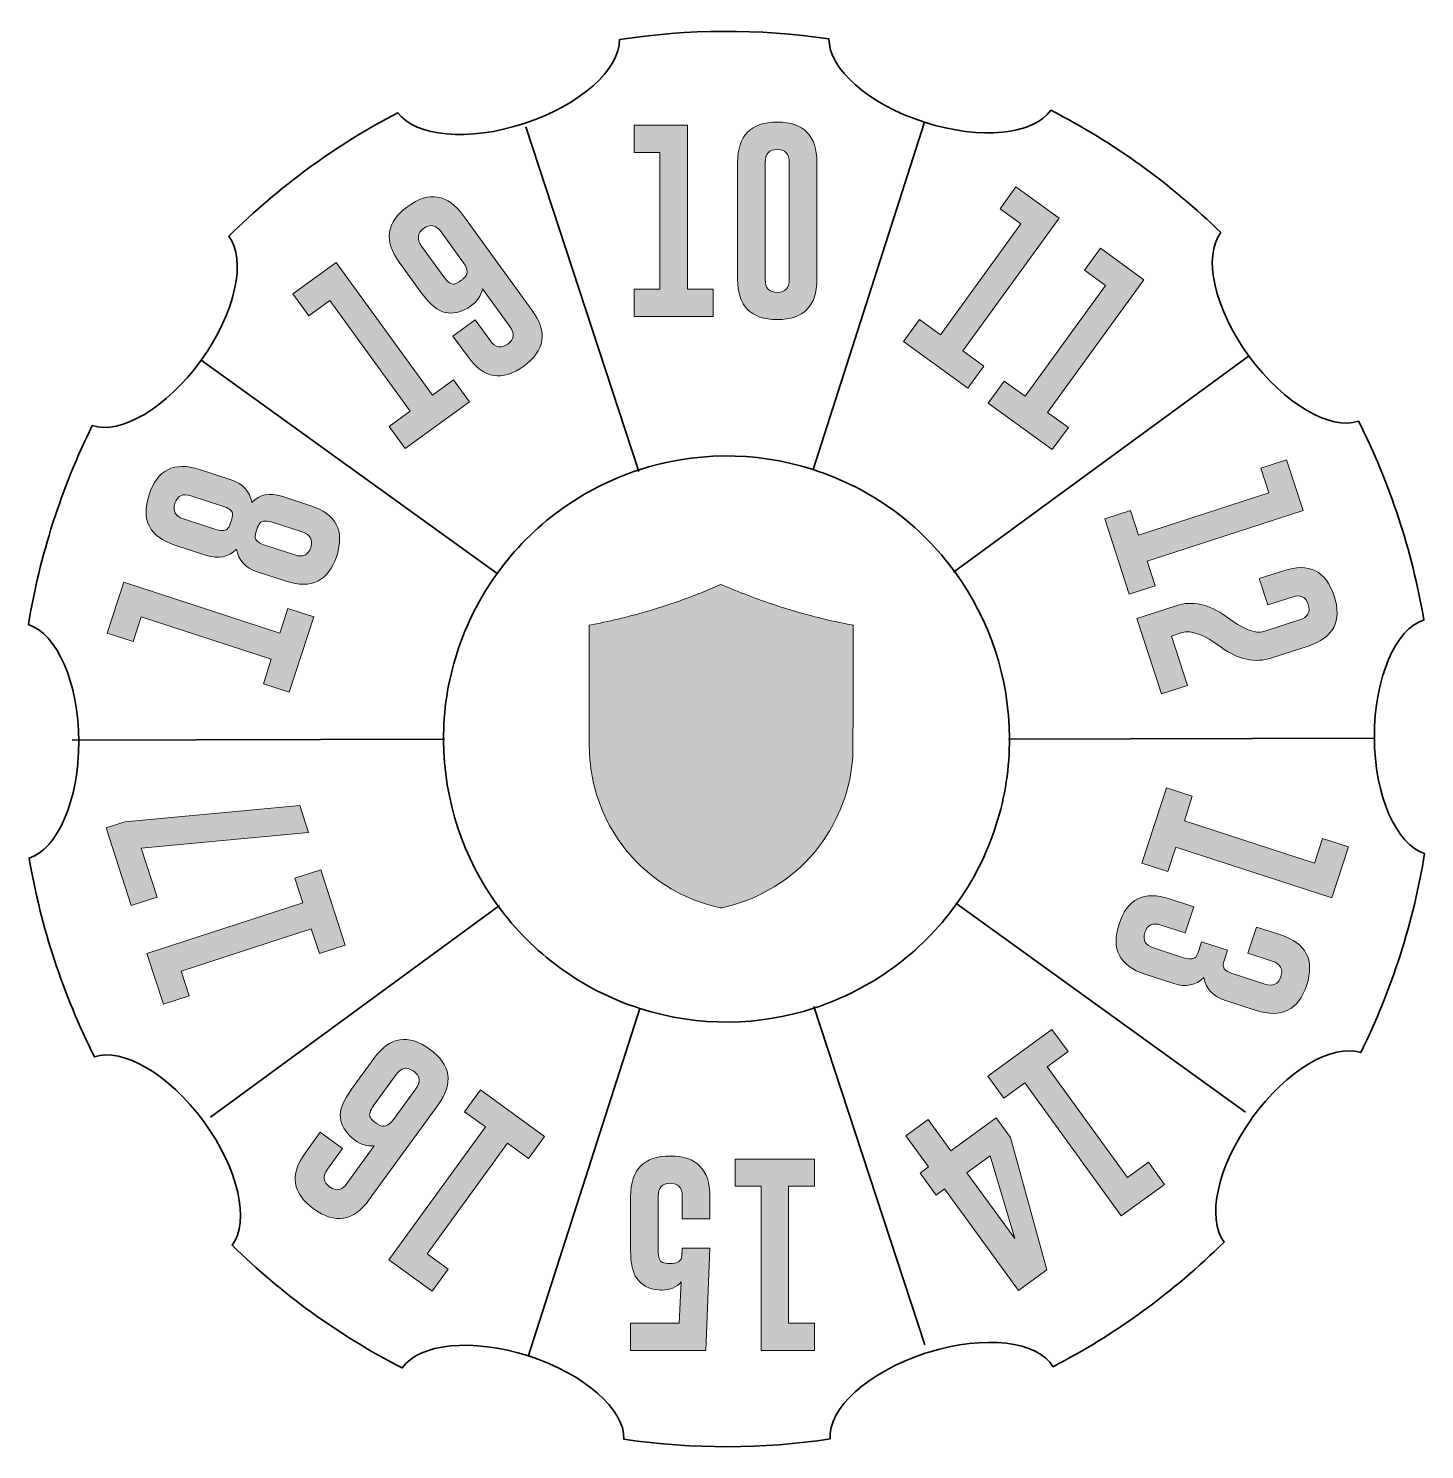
# Model space of a CAD drawing. Header units: inches. Extents: x 1 to 25.7, y -25.9 to -0.8.
import ezdxf

# ---------------------------------------------------------------- set-up
doc = ezdxf.new("R2010")
doc.units = ezdxf.units.IN
doc.header["$MEASUREMENT"] = 0
doc.layers.add('Layer 1', color=7, linetype='Continuous')
doc.layers.add('Middle', color=7, linetype='Continuous')

# ---------------------------------------------------------------- blocks, each defined once
blk = doc.blocks.new('block 3')
at = {"layer": 'Layer 1', "true_color": 0x231f20}
h = blk.add_hatch(color=250, dxfattribs=at)
h.dxf.hatch_style = 2
edge = h.paths.add_edge_path()
edge.add_spline(control_points=[(14.98, -5.253), (14.98, -5.726), (14.746, -5.962), (14.279, -5.962), (13.812, -5.962), (13.579, -5.726), (13.579, -5.253), (13.579, -5.253), (13.579, -3.186), (13.579, -3.186), (13.579, -2.711), (13.812, -2.474), (14.279, -2.474), (14.746, -2.474), (14.98, -2.711), (14.98, -3.186), (14.98, -3.186), (14.98, -5.253), (14.98, -5.253)], knot_values=[0, 0, 0, 0, 1, 1, 1, 2, 2, 2, 3, 3, 3, 4, 4, 4, 5, 5, 5, 6, 6, 6, 6], degree=3, periodic=1)
edge = h.paths.add_edge_path()
edge.add_spline(control_points=[(14.492, -3.186), (14.492, -3.033), (14.422, -2.957), (14.28, -2.957), (14.28, -2.957), (14.277, -2.957), (14.277, -2.957), (14.137, -2.957), (14.067, -3.033), (14.067, -3.186), (14.067, -3.186), (14.067, -5.253), (14.067, -5.253), (14.067, -5.406), (14.137, -5.482), (14.279, -5.482), (14.421, -5.482), (14.492, -5.406), (14.492, -5.253), (14.492, -5.253), (14.492, -3.186), (14.492, -3.186)], knot_values=[0, 0, 0, 0, 1, 1, 1, 2, 2, 2, 3, 3, 3, 4, 4, 4, 5, 5, 5, 6, 6, 6, 7, 7, 7, 7], degree=3, periodic=1)
h = blk.add_hatch(color=250, dxfattribs=at)
h.dxf.hatch_style = 2
h.paths.add_polyline_path([(12.692, -2.529), (12.692, -5.428), (13.149, -5.428), (13.149, -5.909), (11.748, -5.909), (11.748, -5.428), (12.204, -5.428), (12.204, -3.01), (11.748, -3.01), (11.748, -2.529)])
at = {"layer": 'Layer 1', "lineweight": 0}
blk.add_lwpolyline([(12.692, -2.529), (12.692, -5.428), (13.149, -5.428), (13.149, -5.909), (11.748, -5.909), (11.748, -5.428), (12.204, -5.428), (12.204, -3.01), (11.748, -3.01), (11.748, -2.529), (12.692, -2.529)], dxfattribs=at)
for points, knots in [([(14.98, -5.253), (14.98, -5.726), (14.746, -5.962), (14.279, -5.962), (13.812, -5.962), (13.579, -5.726), (13.579, -5.253), (13.579, -5.253), (13.579, -3.186), (13.579, -3.186), (13.579, -2.711), (13.812, -2.474), (14.279, -2.474), (14.746, -2.474), (14.98, -2.711), (14.98, -3.186), (14.98, -3.186), (14.98, -5.253), (14.98, -5.253)], [0, 0, 0, 0, 1, 1, 1, 2, 2, 2, 3, 3, 3, 4, 4, 4, 5, 5, 5, 6, 6, 6, 6]), ([(14.492, -3.186), (14.492, -3.033), (14.422, -2.957), (14.28, -2.957), (14.28, -2.957), (14.277, -2.957), (14.277, -2.957), (14.137, -2.957), (14.067, -3.033), (14.067, -3.186), (14.067, -3.186), (14.067, -5.253), (14.067, -5.253), (14.067, -5.406), (14.137, -5.482), (14.279, -5.482), (14.421, -5.482), (14.492, -5.406), (14.492, -5.253), (14.492, -5.253), (14.492, -3.186), (14.492, -3.186)], [0, 0, 0, 0, 1, 1, 1, 2, 2, 2, 3, 3, 3, 4, 4, 4, 5, 5, 5, 6, 6, 6, 7, 7, 7, 7])]:
    blk.add_open_spline(points, degree=3, knots=knots, dxfattribs=at)
blk = doc.blocks.new('block 4')
at = {"layer": 'Layer 1', "true_color": 0x231f20}
h = blk.add_hatch(color=250, dxfattribs=at)
h.dxf.hatch_style = 2
edge = h.paths.add_edge_path()
edge.add_spline(control_points=[(3.178, -9.06), (3.322, -8.615), (3.619, -8.466), (4.069, -8.612), (4.069, -8.612), (4.628, -8.794), (4.628, -8.794), (4.839, -8.863), (4.961, -8.995), (4.993, -9.193), (5.135, -9.052), (5.312, -9.016), (5.522, -9.085), (5.522, -9.085), (6.035, -9.251), (6.035, -9.251), (6.485, -9.398), (6.638, -9.693), (6.494, -10.137), (6.349, -10.582), (6.052, -10.731), (5.602, -10.585), (5.602, -10.585), (5.089, -10.418), (5.089, -10.418), (4.879, -10.35), (4.757, -10.217), (4.725, -10.019), (4.582, -10.16), (4.406, -10.196), (4.195, -10.128), (4.195, -10.128), (3.636, -9.946), (3.636, -9.946), (3.186, -9.8), (3.033, -9.505), (3.178, -9.06)], knot_values=[0, 0, 0, 0, 1, 1, 1, 2, 2, 2, 3, 3, 3, 4, 4, 4, 5, 5, 5, 6, 6, 6, 7, 7, 7, 8, 8, 8, 9, 9, 9, 10, 10, 10, 11, 11, 11, 12, 12, 12, 12], degree=3, periodic=1)
edge = h.paths.add_edge_path()
edge.add_spline(control_points=[(4.639, -9.486), (4.653, -9.442), (4.657, -9.407), (4.651, -9.381), (4.641, -9.333), (4.582, -9.292), (4.474, -9.257), (4.474, -9.257), (3.919, -9.076), (3.919, -9.076), (3.775, -9.029), (3.68, -9.073), (3.636, -9.207), (3.636, -9.207), (3.634, -9.21), (3.634, -9.21), (3.592, -9.345), (3.642, -9.436), (3.787, -9.482), (3.787, -9.482), (4.342, -9.663), (4.342, -9.663), (4.45, -9.698), (4.522, -9.699), (4.558, -9.666), (4.579, -9.649), (4.596, -9.618), (4.61, -9.574), (4.61, -9.574), (4.639, -9.486), (4.639, -9.486)], knot_values=[0, 0, 0, 0, 1, 1, 1, 2, 2, 2, 3, 3, 3, 4, 4, 4, 5, 5, 5, 6, 6, 6, 7, 7, 7, 8, 8, 8, 9, 9, 9, 10, 10, 10, 10], degree=3, periodic=1)
edge = h.paths.add_edge_path()
edge.add_spline(control_points=[(6.037, -9.987), (6.08, -9.853), (6.029, -9.762), (5.885, -9.715), (5.885, -9.715), (5.372, -9.548), (5.372, -9.548), (5.255, -9.511), (5.178, -9.512), (5.14, -9.554), (5.12, -9.577), (5.102, -9.616), (5.084, -9.67), (5.084, -9.67), (5.079, -9.687), (5.079, -9.687), (5.061, -9.741), (5.053, -9.783), (5.056, -9.813), (5.062, -9.87), (5.123, -9.917), (5.24, -9.955), (5.24, -9.955), (5.753, -10.121), (5.753, -10.121), (5.897, -10.168), (5.991, -10.124), (6.036, -9.991), (6.036, -9.991), (6.037, -9.987), (6.037, -9.987)], knot_values=[0, 0, 0, 0, 1, 1, 1, 2, 2, 2, 3, 3, 3, 4, 4, 4, 5, 5, 5, 6, 6, 6, 7, 7, 7, 8, 8, 8, 9, 9, 9, 10, 10, 10, 10], degree=3, periodic=1)
h = blk.add_hatch(color=250, dxfattribs=at)
h.dxf.hatch_style = 2
h.paths.add_polyline_path([(2.732, -10.604), (5.49, -11.5), (5.631, -11.065), (6.088, -11.214), (5.655, -12.546), (5.198, -12.397), (5.339, -11.963), (3.039, -11.216), (2.898, -11.65), (2.441, -11.501)])
at = {"layer": 'Layer 1', "lineweight": 0}
blk.add_lwpolyline([(2.732, -10.604), (5.49, -11.5), (5.631, -11.065), (6.088, -11.214), (5.655, -12.546), (5.198, -12.397), (5.339, -11.963), (3.039, -11.216), (2.898, -11.65), (2.441, -11.501), (2.732, -10.604)], dxfattribs=at)
for points, knots in [([(3.178, -9.06), (3.322, -8.615), (3.619, -8.466), (4.069, -8.612), (4.069, -8.612), (4.628, -8.794), (4.628, -8.794), (4.839, -8.863), (4.961, -8.995), (4.993, -9.193), (5.135, -9.052), (5.312, -9.016), (5.522, -9.085), (5.522, -9.085), (6.035, -9.251), (6.035, -9.251), (6.485, -9.398), (6.638, -9.693), (6.494, -10.137), (6.349, -10.582), (6.052, -10.731), (5.602, -10.585), (5.602, -10.585), (5.089, -10.418), (5.089, -10.418), (4.879, -10.35), (4.757, -10.217), (4.725, -10.019), (4.582, -10.16), (4.406, -10.196), (4.195, -10.128), (4.195, -10.128), (3.636, -9.946), (3.636, -9.946), (3.186, -9.8), (3.033, -9.505), (3.178, -9.06)], [0, 0, 0, 0, 1, 1, 1, 2, 2, 2, 3, 3, 3, 4, 4, 4, 5, 5, 5, 6, 6, 6, 7, 7, 7, 8, 8, 8, 9, 9, 9, 10, 10, 10, 11, 11, 11, 12, 12, 12, 12]), ([(4.639, -9.486), (4.653, -9.442), (4.657, -9.407), (4.651, -9.381), (4.641, -9.333), (4.582, -9.292), (4.474, -9.257), (4.474, -9.257), (3.919, -9.076), (3.919, -9.076), (3.775, -9.029), (3.68, -9.073), (3.636, -9.207), (3.636, -9.207), (3.634, -9.21), (3.634, -9.21), (3.592, -9.345), (3.642, -9.436), (3.787, -9.482), (3.787, -9.482), (4.342, -9.663), (4.342, -9.663), (4.45, -9.698), (4.522, -9.699), (4.558, -9.666), (4.579, -9.649), (4.596, -9.618), (4.61, -9.574), (4.61, -9.574), (4.639, -9.486), (4.639, -9.486)], [0, 0, 0, 0, 1, 1, 1, 2, 2, 2, 3, 3, 3, 4, 4, 4, 5, 5, 5, 6, 6, 6, 7, 7, 7, 8, 8, 8, 9, 9, 9, 10, 10, 10, 10]), ([(6.037, -9.987), (6.08, -9.853), (6.029, -9.762), (5.885, -9.715), (5.885, -9.715), (5.372, -9.548), (5.372, -9.548), (5.255, -9.511), (5.178, -9.512), (5.14, -9.554), (5.12, -9.577), (5.102, -9.616), (5.084, -9.67), (5.084, -9.67), (5.079, -9.687), (5.079, -9.687), (5.061, -9.741), (5.053, -9.783), (5.056, -9.813), (5.062, -9.87), (5.123, -9.917), (5.24, -9.955), (5.24, -9.955), (5.753, -10.121), (5.753, -10.121), (5.897, -10.168), (5.991, -10.124), (6.036, -9.991), (6.036, -9.991), (6.037, -9.987), (6.037, -9.987)], [0, 0, 0, 0, 1, 1, 1, 2, 2, 2, 3, 3, 3, 4, 4, 4, 5, 5, 5, 6, 6, 6, 7, 7, 7, 8, 8, 8, 9, 9, 9, 10, 10, 10, 10])]:
    blk.add_open_spline(points, degree=3, knots=knots, dxfattribs=at)
blk = doc.blocks.new('block 5')
at = {"layer": 'Layer 1', "true_color": 0x231f20}
h = blk.add_hatch(color=250, dxfattribs=at)
h.dxf.hatch_style = 2
h.paths.add_polyline_path([(3.321, -16.167), (2.864, -16.316), (2.419, -14.944), (2.748, -14.837), (5.844, -14.549), (5.998, -15.024), (3.04, -15.3)])
h = blk.add_hatch(color=250, dxfattribs=at)
h.dxf.hatch_style = 2
h.paths.add_polyline_path([(3.139, -17.161), (5.896, -16.266), (5.755, -15.831), (6.212, -15.682), (6.645, -17.015), (6.188, -17.163), (6.046, -16.729), (3.747, -17.476), (3.887, -17.91), (3.431, -18.059)])
at = {"layer": 'Layer 1', "lineweight": 0}
for points in [[(3.321, -16.167), (2.864, -16.316), (2.419, -14.944), (2.748, -14.837), (5.844, -14.549), (5.998, -15.024), (3.04, -15.3), (3.321, -16.167)], [(3.139, -17.161), (5.896, -16.266), (5.755, -15.831), (6.212, -15.682), (6.645, -17.015), (6.188, -17.163), (6.046, -16.729), (3.747, -17.476), (3.887, -17.91), (3.431, -18.059), (3.139, -17.161)]]:
    blk.add_lwpolyline(points, dxfattribs=at)
blk = doc.blocks.new('block 6')
at = {"layer": 'Layer 1', "true_color": 0x231f20}
h = blk.add_hatch(color=250, dxfattribs=at)
h.dxf.hatch_style = 2
edge = h.paths.add_edge_path()
edge.add_spline(control_points=[(7.159, -20.56), (7.038, -20.572), (6.924, -20.539), (6.816, -20.461), (6.796, -20.447), (6.777, -20.431), (6.758, -20.415), (6.641, -20.31), (6.575, -20.193), (6.559, -20.064), (6.543, -19.932), (6.61, -19.763), (6.758, -19.559), (6.758, -19.559), (7.153, -19.016), (7.153, -19.016), (7.431, -18.632), (7.759, -18.578), (8.137, -18.853), (8.514, -19.127), (8.564, -19.455), (8.286, -19.838), (8.286, -19.838), (7.071, -21.51), (7.071, -21.51), (6.792, -21.894), (6.464, -21.949), (6.087, -21.675), (5.709, -21.4), (5.659, -21.071), (5.938, -20.688), (5.938, -20.688), (6.204, -20.321), (6.204, -20.321), (6.204, -20.321), (6.599, -20.608), (6.599, -20.608), (6.599, -20.608), (6.332, -20.974), (6.332, -20.974), (6.243, -21.098), (6.255, -21.201), (6.369, -21.284), (6.369, -21.284), (6.372, -21.286), (6.372, -21.286), (6.485, -21.369), (6.587, -21.348), (6.676, -21.224), (6.676, -21.224), (7.159, -20.56), (7.159, -20.56)], knot_values=[0, 0, 0, 0, 1, 1, 1, 2, 2, 2, 3, 3, 3, 4, 4, 4, 5, 5, 5, 6, 6, 6, 7, 7, 7, 8, 8, 8, 9, 9, 9, 10, 10, 10, 11, 11, 11, 12, 12, 12, 13, 13, 13, 14, 14, 14, 15, 15, 15, 16, 16, 16, 17, 17, 17, 17], degree=3, periodic=1)
edge = h.paths.add_edge_path()
edge.add_spline(control_points=[(7.152, -19.845), (7.082, -19.943), (7.06, -20.015), (7.089, -20.061), (7.104, -20.088), (7.136, -20.119), (7.185, -20.154), (7.197, -20.163), (7.21, -20.172), (7.224, -20.181), (7.319, -20.243), (7.41, -20.215), (7.497, -20.095), (7.497, -20.095), (7.891, -19.552), (7.891, -19.552), (7.981, -19.428), (7.969, -19.325), (7.855, -19.242), (7.74, -19.158), (7.637, -19.178), (7.547, -19.302), (7.547, -19.302), (7.152, -19.845), (7.152, -19.845)], knot_values=[0, 0, 0, 0, 1, 1, 1, 2, 2, 2, 3, 3, 3, 4, 4, 4, 5, 5, 5, 6, 6, 6, 7, 7, 7, 8, 8, 8, 8], degree=3, periodic=1)
h = blk.add_hatch(color=250, dxfattribs=at)
h.dxf.hatch_style = 2
h.paths.add_polyline_path([(7.417, -22.573), (9.121, -20.228), (8.751, -19.96), (9.034, -19.571), (10.167, -20.394), (9.885, -20.783), (9.515, -20.514), (8.094, -22.471), (8.463, -22.739), (8.181, -23.128)])
at = {"layer": 'Layer 1', "lineweight": 0}
blk.add_lwpolyline([(7.417, -22.573), (9.121, -20.228), (8.751, -19.96), (9.034, -19.571), (10.167, -20.394), (9.885, -20.783), (9.515, -20.514), (8.094, -22.471), (8.463, -22.739), (8.181, -23.128), (7.417, -22.573)], dxfattribs=at)
for points, knots in [([(7.159, -20.56), (7.038, -20.572), (6.924, -20.539), (6.816, -20.461), (6.796, -20.447), (6.777, -20.431), (6.758, -20.415), (6.641, -20.31), (6.575, -20.193), (6.559, -20.064), (6.543, -19.932), (6.61, -19.763), (6.758, -19.559), (6.758, -19.559), (7.153, -19.016), (7.153, -19.016), (7.431, -18.632), (7.759, -18.578), (8.137, -18.853), (8.514, -19.127), (8.564, -19.455), (8.286, -19.838), (8.286, -19.838), (7.071, -21.51), (7.071, -21.51), (6.792, -21.894), (6.464, -21.949), (6.087, -21.675), (5.709, -21.4), (5.659, -21.071), (5.938, -20.688), (5.938, -20.688), (6.204, -20.321), (6.204, -20.321), (6.204, -20.321), (6.599, -20.608), (6.599, -20.608), (6.599, -20.608), (6.332, -20.974), (6.332, -20.974), (6.243, -21.098), (6.255, -21.201), (6.369, -21.284), (6.369, -21.284), (6.372, -21.286), (6.372, -21.286), (6.485, -21.369), (6.587, -21.348), (6.676, -21.224), (6.676, -21.224), (7.159, -20.56), (7.159, -20.56)], [0, 0, 0, 0, 1, 1, 1, 2, 2, 2, 3, 3, 3, 4, 4, 4, 5, 5, 5, 6, 6, 6, 7, 7, 7, 8, 8, 8, 9, 9, 9, 10, 10, 10, 11, 11, 11, 12, 12, 12, 13, 13, 13, 14, 14, 14, 15, 15, 15, 16, 16, 16, 17, 17, 17, 17]), ([(7.152, -19.845), (7.082, -19.943), (7.06, -20.015), (7.089, -20.061), (7.104, -20.088), (7.136, -20.119), (7.185, -20.154), (7.197, -20.163), (7.21, -20.172), (7.224, -20.181), (7.319, -20.243), (7.41, -20.215), (7.497, -20.095), (7.497, -20.095), (7.891, -19.552), (7.891, -19.552), (7.981, -19.428), (7.969, -19.325), (7.855, -19.242), (7.74, -19.158), (7.637, -19.178), (7.547, -19.302), (7.547, -19.302), (7.152, -19.845), (7.152, -19.845)], [0, 0, 0, 0, 1, 1, 1, 2, 2, 2, 3, 3, 3, 4, 4, 4, 5, 5, 5, 6, 6, 6, 7, 7, 7, 8, 8, 8, 8])]:
    blk.add_open_spline(points, degree=3, knots=knots, dxfattribs=at)
blk = doc.blocks.new('block 7')
at = {"layer": 'Layer 1', "true_color": 0x231f20}
h = blk.add_hatch(color=250, dxfattribs=at)
h.dxf.hatch_style = 2
edge = h.paths.add_edge_path()
edge.add_spline(control_points=[(12.176, -22.41), (12.176, -22.529), (12.201, -22.6), (12.251, -22.622), (12.279, -22.634), (12.323, -22.64), (12.384, -22.64), (12.399, -22.64), (12.414, -22.64), (12.431, -22.639), (12.529, -22.634), (12.585, -22.59), (12.596, -22.506), (12.596, -22.506), (12.601, -22.37), (12.601, -22.37), (12.601, -22.37), (13.089, -22.37), (13.089, -22.37), (13.089, -22.37), (13.016, -24.174), (13.016, -24.174), (13.016, -24.174), (11.688, -24.174), (11.688, -24.174), (11.688, -24.174), (11.688, -23.693), (11.688, -23.693), (11.688, -23.693), (12.548, -23.693), (12.548, -23.693), (12.548, -23.693), (12.582, -22.966), (12.582, -22.966), (12.499, -23.061), (12.387, -23.109), (12.245, -23.109), (12.225, -23.109), (12.205, -23.108), (12.184, -23.106), (12.014, -23.091), (11.885, -23.023), (11.797, -22.901), (11.724, -22.802), (11.688, -22.638), (11.688, -22.41), (11.688, -22.41), (11.688, -21.451), (11.688, -21.451), (11.688, -20.977), (11.922, -20.741), (12.389, -20.741), (12.855, -20.741), (13.089, -20.977), (13.089, -21.451), (13.089, -21.451), (13.089, -21.85), (13.089, -21.85), (13.089, -21.85), (12.601, -21.85), (12.601, -21.85), (12.601, -21.85), (12.601, -21.451), (12.601, -21.451), (12.601, -21.298), (12.531, -21.221), (12.391, -21.221), (12.391, -21.221), (12.388, -21.221), (12.388, -21.221), (12.246, -21.222), (12.176, -21.299), (12.176, -21.451), (12.176, -21.451), (12.176, -22.41), (12.176, -22.41)], knot_values=[0, 0, 0, 0, 1, 1, 1, 2, 2, 2, 3, 3, 3, 4, 4, 4, 5, 5, 5, 6, 6, 6, 7, 7, 7, 8, 8, 8, 9, 9, 9, 10, 10, 10, 11, 11, 11, 12, 12, 12, 13, 13, 13, 14, 14, 14, 15, 15, 15, 16, 16, 16, 17, 17, 17, 18, 18, 18, 19, 19, 19, 20, 20, 20, 21, 21, 21, 22, 22, 22, 23, 23, 23, 24, 24, 24, 25, 25, 25, 25], degree=3, periodic=1)
h = blk.add_hatch(color=250, dxfattribs=at)
h.dxf.hatch_style = 2
h.paths.add_polyline_path([(13.993, -24.174), (13.993, -21.275), (13.536, -21.275), (13.536, -20.794), (14.937, -20.794), (14.937, -21.275), (14.48, -21.275), (14.48, -23.693), (14.937, -23.693), (14.937, -24.174)])
at = {"layer": 'Layer 1', "lineweight": 0}
blk.add_lwpolyline([(13.993, -24.174), (13.993, -21.275), (13.536, -21.275), (13.536, -20.794), (14.937, -20.794), (14.937, -21.275), (14.48, -21.275), (14.48, -23.693), (14.937, -23.693), (14.937, -24.174), (13.993, -24.174)], dxfattribs=at)
blk.add_open_spline([(12.176, -22.41), (12.176, -22.529), (12.201, -22.6), (12.251, -22.622), (12.279, -22.634), (12.323, -22.64), (12.384, -22.64), (12.399, -22.64), (12.414, -22.64), (12.431, -22.639), (12.529, -22.634), (12.585, -22.59), (12.596, -22.506), (12.596, -22.506), (12.601, -22.37), (12.601, -22.37), (12.601, -22.37), (13.089, -22.37), (13.089, -22.37), (13.089, -22.37), (13.016, -24.174), (13.016, -24.174), (13.016, -24.174), (11.688, -24.174), (11.688, -24.174), (11.688, -24.174), (11.688, -23.693), (11.688, -23.693), (11.688, -23.693), (12.548, -23.693), (12.548, -23.693), (12.548, -23.693), (12.582, -22.966), (12.582, -22.966), (12.499, -23.061), (12.387, -23.109), (12.245, -23.109), (12.225, -23.109), (12.205, -23.108), (12.184, -23.106), (12.014, -23.091), (11.885, -23.023), (11.797, -22.901), (11.724, -22.802), (11.688, -22.638), (11.688, -22.41), (11.688, -22.41), (11.688, -21.451), (11.688, -21.451), (11.688, -20.977), (11.922, -20.741), (12.389, -20.741), (12.855, -20.741), (13.089, -20.977), (13.089, -21.451), (13.089, -21.451), (13.089, -21.85), (13.089, -21.85), (13.089, -21.85), (12.601, -21.85), (12.601, -21.85), (12.601, -21.85), (12.601, -21.451), (12.601, -21.451), (12.601, -21.298), (12.531, -21.221), (12.391, -21.221), (12.391, -21.221), (12.388, -21.221), (12.388, -21.221), (12.246, -21.222), (12.176, -21.299), (12.176, -21.451), (12.176, -21.451), (12.176, -22.41), (12.176, -22.41)], degree=3, knots=[0, 0, 0, 0, 1, 1, 1, 2, 2, 2, 3, 3, 3, 4, 4, 4, 5, 5, 5, 6, 6, 6, 7, 7, 7, 8, 8, 8, 9, 9, 9, 10, 10, 10, 11, 11, 11, 12, 12, 12, 13, 13, 13, 14, 14, 14, 15, 15, 15, 16, 16, 16, 17, 17, 17, 18, 18, 18, 19, 19, 19, 20, 20, 20, 21, 21, 21, 22, 22, 22, 23, 23, 23, 24, 24, 24, 25, 25, 25, 25], dxfattribs=at)
blk = doc.blocks.new('block 8')
at = {"layer": 'Layer 1', "true_color": 0x231f20}
h = blk.add_hatch(color=250, dxfattribs=at)
h.dxf.hatch_style = 2
h.paths.add_polyline_path([(20.357, -21.796), (18.653, -19.45), (18.284, -19.719), (18.001, -19.33), (19.134, -18.507), (19.417, -18.896), (19.048, -19.164), (20.469, -21.121), (20.838, -20.852), (21.121, -21.241)])
h = blk.add_hatch(color=250, dxfattribs=at)
h.dxf.hatch_style = 2
h.paths.add_polyline_path([(18.54, -23.116), (17.237, -21.322), (17.085, -21.433), (16.802, -21.044), (16.954, -20.934), (16.553, -20.382), (16.948, -20.095), (17.349, -20.647), (18.149, -20.066), (18.4, -20.412), (19.043, -22.751)])
h.paths.add_polyline_path([(18.042, -20.737), (17.631, -21.036), (18.475, -22.198)])
at = {"layer": 'Layer 1', "lineweight": 0}
for points in [[(20.357, -21.796), (18.653, -19.45), (18.284, -19.719), (18.001, -19.33), (19.134, -18.507), (19.417, -18.896), (19.048, -19.164), (20.469, -21.121), (20.838, -20.852), (21.121, -21.241), (20.357, -21.796)], [(18.54, -23.116), (17.237, -21.322), (17.085, -21.433), (16.802, -21.044), (16.954, -20.934), (16.553, -20.382), (16.948, -20.095), (17.349, -20.647), (18.149, -20.066), (18.4, -20.412), (19.043, -22.751), (18.54, -23.116)], [(18.042, -20.737), (17.631, -21.036), (18.475, -22.198), (18.042, -20.737)]]:
    blk.add_lwpolyline(points, dxfattribs=at)
blk = doc.blocks.new('block 9')
at = {"layer": 'Layer 1', "true_color": 0x231f20}
h = blk.add_hatch(color=250, dxfattribs=at)
h.dxf.hatch_style = 2
h.paths.add_polyline_path([(24.08, -16.177), (21.322, -15.281), (21.181, -15.716), (20.724, -15.567), (21.157, -14.235), (21.614, -14.384), (21.473, -14.818), (23.773, -15.565), (23.914, -15.131), (24.371, -15.279)])
h = blk.add_hatch(color=250, dxfattribs=at)
h.dxf.hatch_style = 2
edge = h.paths.add_edge_path()
edge.add_spline(control_points=[(22.894, -17.703), (23.038, -17.75), (23.132, -17.706), (23.177, -17.572), (23.177, -17.572), (23.178, -17.569), (23.178, -17.569), (23.222, -17.436), (23.171, -17.346), (23.025, -17.299), (23.025, -17.299), (22.595, -17.158), (22.595, -17.158), (22.595, -17.158), (22.745, -16.695), (22.745, -16.695), (22.745, -16.695), (23.176, -16.835), (23.176, -16.835), (23.626, -16.981), (23.779, -17.276), (23.635, -17.719), (23.49, -18.164), (23.193, -18.313), (22.743, -18.167), (22.743, -18.167), (22.185, -17.985), (22.185, -17.985), (21.974, -17.917), (21.852, -17.784), (21.82, -17.586), (21.677, -17.727), (21.501, -17.763), (21.29, -17.694), (21.29, -17.694), (20.777, -17.528), (20.777, -17.528), (20.327, -17.382), (20.174, -17.087), (20.319, -16.642), (20.463, -16.198), (20.76, -16.05), (21.21, -16.196), (21.21, -16.196), (21.641, -16.336), (21.641, -16.336), (21.641, -16.336), (21.49, -16.8), (21.49, -16.8), (21.49, -16.8), (21.06, -16.66), (21.06, -16.66), (20.914, -16.613), (20.82, -16.655), (20.777, -16.789), (20.777, -16.789), (20.776, -16.792), (20.776, -16.792), (20.733, -16.927), (20.784, -17.017), (20.928, -17.064), (20.928, -17.064), (21.441, -17.231), (21.441, -17.231), (21.557, -17.269), (21.635, -17.267), (21.673, -17.225), (21.692, -17.202), (21.711, -17.163), (21.729, -17.109), (21.729, -17.109), (21.778, -16.956), (21.778, -16.956), (21.778, -16.956), (22.235, -17.105), (22.235, -17.105), (22.235, -17.105), (22.174, -17.293), (22.174, -17.293), (22.16, -17.337), (22.155, -17.372), (22.162, -17.398), (22.172, -17.446), (22.231, -17.488), (22.339, -17.522), (22.339, -17.522), (22.894, -17.703), (22.894, -17.703)], knot_values=[0, 0, 0, 0, 1, 1, 1, 2, 2, 2, 3, 3, 3, 4, 4, 4, 5, 5, 5, 6, 6, 6, 7, 7, 7, 8, 8, 8, 9, 9, 9, 10, 10, 10, 11, 11, 11, 12, 12, 12, 13, 13, 13, 14, 14, 14, 15, 15, 15, 16, 16, 16, 17, 17, 17, 18, 18, 18, 19, 19, 19, 20, 20, 20, 21, 21, 21, 22, 22, 22, 23, 23, 23, 24, 24, 24, 25, 25, 25, 26, 26, 26, 27, 27, 27, 28, 28, 28, 29, 29, 29, 29], degree=3, periodic=1)
at = {"layer": 'Layer 1', "lineweight": 0}
blk.add_lwpolyline([(24.08, -16.177), (21.322, -15.281), (21.181, -15.716), (20.724, -15.567), (21.157, -14.235), (21.614, -14.384), (21.473, -14.818), (23.773, -15.565), (23.914, -15.131), (24.371, -15.279), (24.08, -16.177)], dxfattribs=at)
blk.add_open_spline([(22.894, -17.703), (23.038, -17.75), (23.132, -17.706), (23.177, -17.572), (23.177, -17.572), (23.178, -17.569), (23.178, -17.569), (23.222, -17.436), (23.171, -17.346), (23.025, -17.299), (23.025, -17.299), (22.595, -17.158), (22.595, -17.158), (22.595, -17.158), (22.745, -16.695), (22.745, -16.695), (22.745, -16.695), (23.176, -16.835), (23.176, -16.835), (23.626, -16.981), (23.779, -17.276), (23.635, -17.719), (23.49, -18.164), (23.193, -18.313), (22.743, -18.167), (22.743, -18.167), (22.185, -17.985), (22.185, -17.985), (21.974, -17.917), (21.852, -17.784), (21.82, -17.586), (21.677, -17.727), (21.501, -17.763), (21.29, -17.694), (21.29, -17.694), (20.777, -17.528), (20.777, -17.528), (20.327, -17.382), (20.174, -17.087), (20.319, -16.642), (20.463, -16.198), (20.76, -16.05), (21.21, -16.196), (21.21, -16.196), (21.641, -16.336), (21.641, -16.336), (21.641, -16.336), (21.49, -16.8), (21.49, -16.8), (21.49, -16.8), (21.06, -16.66), (21.06, -16.66), (20.914, -16.613), (20.82, -16.655), (20.777, -16.789), (20.777, -16.789), (20.776, -16.792), (20.776, -16.792), (20.733, -16.927), (20.784, -17.017), (20.928, -17.064), (20.928, -17.064), (21.441, -17.231), (21.441, -17.231), (21.557, -17.269), (21.635, -17.267), (21.673, -17.225), (21.692, -17.202), (21.711, -17.163), (21.729, -17.109), (21.729, -17.109), (21.778, -16.956), (21.778, -16.956), (21.778, -16.956), (22.235, -17.105), (22.235, -17.105), (22.235, -17.105), (22.174, -17.293), (22.174, -17.293), (22.16, -17.337), (22.155, -17.372), (22.162, -17.398), (22.172, -17.446), (22.231, -17.488), (22.339, -17.522), (22.339, -17.522), (22.894, -17.703), (22.894, -17.703)], degree=3, knots=[0, 0, 0, 0, 1, 1, 1, 2, 2, 2, 3, 3, 3, 4, 4, 4, 5, 5, 5, 6, 6, 6, 7, 7, 7, 8, 8, 8, 9, 9, 9, 10, 10, 10, 11, 11, 11, 12, 12, 12, 13, 13, 13, 14, 14, 14, 15, 15, 15, 16, 16, 16, 17, 17, 17, 18, 18, 18, 19, 19, 19, 20, 20, 20, 21, 21, 21, 22, 22, 22, 23, 23, 23, 24, 24, 24, 25, 25, 25, 26, 26, 26, 27, 27, 27, 28, 28, 28, 29, 29, 29, 29], dxfattribs=at)
blk = doc.blocks.new('block 10')
at = {"layer": 'Layer 1', "true_color": 0x231f20}
h = blk.add_hatch(color=250, dxfattribs=at)
h.dxf.hatch_style = 2
h.paths.add_polyline_path([(23.571, -9.337), (20.814, -10.232), (20.955, -10.667), (20.498, -10.816), (20.065, -9.483), (20.522, -9.335), (20.663, -9.769), (22.963, -9.022), (22.822, -8.588), (23.279, -8.439)])
h = blk.add_hatch(color=250, dxfattribs=at)
h.dxf.hatch_style = 2
edge = h.paths.add_edge_path()
edge.add_spline(control_points=[(21.326, -11.018), (21.615, -10.924), (21.91, -10.987), (22.21, -11.208), (22.511, -11.431), (22.733, -11.519), (22.878, -11.473), (22.878, -11.473), (23.509, -11.268), (23.509, -11.268), (23.654, -11.221), (23.705, -11.131), (23.662, -10.998), (23.662, -10.998), (23.66, -10.994), (23.66, -10.994), (23.617, -10.86), (23.522, -10.816), (23.377, -10.864), (23.377, -10.864), (22.946, -11.004), (22.946, -11.004), (22.946, -11.004), (22.796, -10.54), (22.796, -10.54), (22.796, -10.54), (23.226, -10.4), (23.226, -10.4), (23.677, -10.253), (23.975, -10.402), (24.119, -10.845), (24.263, -11.29), (24.11, -11.585), (23.659, -11.732), (23.659, -11.732), (23.017, -11.941), (23.017, -11.941), (22.722, -12.036), (22.424, -11.973), (22.122, -11.751), (21.822, -11.529), (21.594, -11.443), (21.437, -11.494), (21.437, -11.494), (21.244, -11.557), (21.244, -11.557), (21.244, -11.557), (21.526, -12.425), (21.526, -12.425), (21.526, -12.425), (21.069, -12.573), (21.069, -12.573), (21.069, -12.573), (20.636, -11.242), (20.636, -11.242), (20.636, -11.242), (21.326, -11.018), (21.326, -11.018)], knot_values=[0, 0, 0, 0, 1, 1, 1, 2, 2, 2, 3, 3, 3, 4, 4, 4, 5, 5, 5, 6, 6, 6, 7, 7, 7, 8, 8, 8, 9, 9, 9, 10, 10, 10, 11, 11, 11, 12, 12, 12, 13, 13, 13, 14, 14, 14, 15, 15, 15, 16, 16, 16, 17, 17, 17, 18, 18, 18, 19, 19, 19, 19], degree=3, periodic=1)
at = {"layer": 'Layer 1', "lineweight": 0}
blk.add_lwpolyline([(23.571, -9.337), (20.814, -10.232), (20.955, -10.667), (20.498, -10.816), (20.065, -9.483), (20.522, -9.335), (20.663, -9.769), (22.963, -9.022), (22.822, -8.588), (23.279, -8.439), (23.571, -9.337)], dxfattribs=at)
blk.add_open_spline([(21.326, -11.018), (21.615, -10.924), (21.91, -10.987), (22.21, -11.208), (22.511, -11.431), (22.733, -11.519), (22.878, -11.473), (22.878, -11.473), (23.509, -11.268), (23.509, -11.268), (23.654, -11.221), (23.705, -11.131), (23.662, -10.998), (23.662, -10.998), (23.66, -10.994), (23.66, -10.994), (23.617, -10.86), (23.522, -10.816), (23.377, -10.864), (23.377, -10.864), (22.946, -11.004), (22.946, -11.004), (22.946, -11.004), (22.796, -10.54), (22.796, -10.54), (22.796, -10.54), (23.226, -10.4), (23.226, -10.4), (23.677, -10.253), (23.975, -10.402), (24.119, -10.845), (24.263, -11.29), (24.11, -11.585), (23.659, -11.732), (23.659, -11.732), (23.017, -11.941), (23.017, -11.941), (22.722, -12.036), (22.424, -11.973), (22.122, -11.751), (21.822, -11.529), (21.594, -11.443), (21.437, -11.494), (21.437, -11.494), (21.244, -11.557), (21.244, -11.557), (21.244, -11.557), (21.526, -12.425), (21.526, -12.425), (21.526, -12.425), (21.069, -12.573), (21.069, -12.573), (21.069, -12.573), (20.636, -11.242), (20.636, -11.242), (20.636, -11.242), (21.326, -11.018), (21.326, -11.018)], degree=3, knots=[0, 0, 0, 0, 1, 1, 1, 2, 2, 2, 3, 3, 3, 4, 4, 4, 5, 5, 5, 6, 6, 6, 7, 7, 7, 8, 8, 8, 9, 9, 9, 10, 10, 10, 11, 11, 11, 12, 12, 12, 13, 13, 13, 14, 14, 14, 15, 15, 15, 16, 16, 16, 17, 17, 17, 18, 18, 18, 19, 19, 19, 19], dxfattribs=at)
blk = doc.blocks.new('block 11')
at = {"layer": 'Layer 1', "true_color": 0x231f20}
h = blk.add_hatch(color=250, dxfattribs=at)
h.dxf.hatch_style = 2
h.paths.add_polyline_path([(19.262, -4.171), (17.558, -6.516), (17.928, -6.785), (17.645, -7.173), (16.512, -6.35), (16.794, -5.961), (17.164, -6.23), (18.585, -4.273), (18.216, -4.005), (18.498, -3.616)])
h = blk.add_hatch(color=250, dxfattribs=at)
h.dxf.hatch_style = 2
h.paths.add_polyline_path([(20.757, -5.258), (19.053, -7.603), (19.423, -7.871), (19.14, -8.26), (18.008, -7.437), (18.29, -7.048), (18.659, -7.316), (20.081, -5.36), (19.711, -5.092), (19.994, -4.703)])
at = {"layer": 'Layer 1', "lineweight": 0}
for points in [[(19.262, -4.171), (17.558, -6.516), (17.928, -6.785), (17.645, -7.173), (16.512, -6.35), (16.794, -5.961), (17.164, -6.23), (18.585, -4.273), (18.216, -4.005), (18.498, -3.616), (19.262, -4.171)], [(20.757, -5.258), (19.053, -7.603), (19.423, -7.871), (19.14, -8.26), (18.008, -7.437), (18.29, -7.048), (18.659, -7.316), (20.081, -5.36), (19.711, -5.092), (19.994, -4.703), (20.757, -5.258)]]:
    blk.add_lwpolyline(points, dxfattribs=at)
blk = doc.blocks.new('block 12')
at = {"layer": 'Layer 1', "true_color": 0x231f20}
h = blk.add_hatch(color=250, dxfattribs=at)
h.dxf.hatch_style = 2
edge = h.paths.add_edge_path()
edge.add_spline(control_points=[(9.07, -5.42), (9.043, -5.542), (8.976, -5.642), (8.867, -5.721), (8.849, -5.734), (8.83, -5.746), (8.809, -5.759), (8.673, -5.837), (8.542, -5.864), (8.414, -5.839), (8.283, -5.812), (8.143, -5.697), (7.995, -5.494), (7.995, -5.494), (7.601, -4.95), (7.601, -4.95), (7.322, -4.568), (7.372, -4.239), (7.749, -3.963), (8.127, -3.689), (8.455, -3.744), (8.733, -4.127), (8.733, -4.127), (9.948, -5.8), (9.948, -5.8), (10.226, -6.183), (10.176, -6.511), (9.799, -6.786), (9.421, -7.06), (9.094, -7.006), (8.815, -6.623), (8.815, -6.623), (8.548, -6.255), (8.548, -6.255), (8.548, -6.255), (8.943, -5.968), (8.943, -5.968), (8.943, -5.968), (9.21, -6.336), (9.21, -6.336), (9.299, -6.459), (9.401, -6.479), (9.516, -6.397), (9.516, -6.397), (9.519, -6.395), (9.519, -6.395), (9.632, -6.313), (9.644, -6.21), (9.554, -6.086), (9.554, -6.086), (9.07, -5.42), (9.07, -5.42)], knot_values=[0, 0, 0, 0, 1, 1, 1, 2, 2, 2, 3, 3, 3, 4, 4, 4, 5, 5, 5, 6, 6, 6, 7, 7, 7, 8, 8, 8, 9, 9, 9, 10, 10, 10, 11, 11, 11, 12, 12, 12, 13, 13, 13, 14, 14, 14, 15, 15, 15, 16, 16, 16, 17, 17, 17, 17], degree=3, periodic=1)
edge = h.paths.add_edge_path()
edge.add_spline(control_points=[(8.389, -5.207), (8.46, -5.304), (8.522, -5.346), (8.576, -5.334), (8.604, -5.328), (8.642, -5.307), (8.69, -5.272), (8.702, -5.264), (8.715, -5.254), (8.728, -5.243), (8.819, -5.172), (8.821, -5.077), (8.734, -4.957), (8.734, -4.957), (8.339, -4.414), (8.339, -4.414), (8.249, -4.29), (8.147, -4.27), (8.033, -4.353), (7.918, -4.437), (7.905, -4.54), (7.995, -4.664), (7.995, -4.664), (8.389, -5.207), (8.389, -5.207)], knot_values=[0, 0, 0, 0, 1, 1, 1, 2, 2, 2, 3, 3, 3, 4, 4, 4, 5, 5, 5, 6, 6, 6, 7, 7, 7, 8, 8, 8, 8], degree=3, periodic=1)
h = blk.add_hatch(color=250, dxfattribs=at)
h.dxf.hatch_style = 2
h.paths.add_polyline_path([(6.483, -4.951), (8.187, -7.297), (8.556, -7.028), (8.839, -7.417), (7.706, -8.24), (7.423, -7.852), (7.792, -7.583), (6.371, -5.627), (6.002, -5.895), (5.719, -5.506)])
at = {"layer": 'Layer 1', "lineweight": 0}
blk.add_lwpolyline([(6.483, -4.951), (8.187, -7.297), (8.556, -7.028), (8.839, -7.417), (7.706, -8.24), (7.423, -7.852), (7.792, -7.583), (6.371, -5.627), (6.002, -5.895), (5.719, -5.506), (6.483, -4.951)], dxfattribs=at)
for points, knots in [([(9.07, -5.42), (9.043, -5.542), (8.976, -5.642), (8.867, -5.721), (8.849, -5.734), (8.83, -5.746), (8.809, -5.759), (8.673, -5.837), (8.542, -5.864), (8.414, -5.839), (8.283, -5.812), (8.143, -5.697), (7.995, -5.494), (7.995, -5.494), (7.601, -4.95), (7.601, -4.95), (7.322, -4.568), (7.372, -4.239), (7.749, -3.963), (8.127, -3.689), (8.455, -3.744), (8.733, -4.127), (8.733, -4.127), (9.948, -5.8), (9.948, -5.8), (10.226, -6.183), (10.176, -6.511), (9.799, -6.786), (9.421, -7.06), (9.094, -7.006), (8.815, -6.623), (8.815, -6.623), (8.548, -6.255), (8.548, -6.255), (8.548, -6.255), (8.943, -5.968), (8.943, -5.968), (8.943, -5.968), (9.21, -6.336), (9.21, -6.336), (9.299, -6.459), (9.401, -6.479), (9.516, -6.397), (9.516, -6.397), (9.519, -6.395), (9.519, -6.395), (9.632, -6.313), (9.644, -6.21), (9.554, -6.086), (9.554, -6.086), (9.07, -5.42), (9.07, -5.42)], [0, 0, 0, 0, 1, 1, 1, 2, 2, 2, 3, 3, 3, 4, 4, 4, 5, 5, 5, 6, 6, 6, 7, 7, 7, 8, 8, 8, 9, 9, 9, 10, 10, 10, 11, 11, 11, 12, 12, 12, 13, 13, 13, 14, 14, 14, 15, 15, 15, 16, 16, 16, 17, 17, 17, 17]), ([(8.389, -5.207), (8.46, -5.304), (8.522, -5.346), (8.576, -5.334), (8.604, -5.328), (8.642, -5.307), (8.69, -5.272), (8.702, -5.264), (8.715, -5.254), (8.728, -5.243), (8.819, -5.172), (8.821, -5.077), (8.734, -4.957), (8.734, -4.957), (8.339, -4.414), (8.339, -4.414), (8.249, -4.29), (8.147, -4.27), (8.033, -4.353), (7.918, -4.437), (7.905, -4.54), (7.995, -4.664), (7.995, -4.664), (8.389, -5.207), (8.389, -5.207)], [0, 0, 0, 0, 1, 1, 1, 2, 2, 2, 3, 3, 3, 4, 4, 4, 5, 5, 5, 6, 6, 6, 7, 7, 7, 8, 8, 8, 8])]:
    blk.add_open_spline(points, degree=3, knots=knots, dxfattribs=at)
blk = doc.blocks.new('block 2')
at = {"layer": 'Layer 1', "color": 250, "lineweight": 35, "true_color": 0x231f20}
for points in [[(14.911, -8.612), (16.881, -2.476)], [(11.836, -8.644), (9.836, -2.558)], [(9.328, -10.451), (4.099, -6.682)], [(22.624, -6.6), (17.394, -10.428)], [(8.397, -13.375), (1.818, -13.396)], [(24.832, -13.356), (18.367, -13.377)], [(9.374, -16.316), (4.265, -20.055)], [(22.555, -19.964), (17.436, -16.272)], [(9.878, -24.28), (11.852, -18.134)], [(16.89, -24.077), (14.926, -18.099)]]:
    blk.add_lwpolyline(points, dxfattribs=at)
for points, knots in [([(25.285, -17.195), (25.093, -17.793), (24.86, -18.367), (24.589, -18.913), (24.093, -18.75), (23.277, -19.226), (22.668, -20.071), (22.668, -20.071), (22.667, -20.075), (22.667, -20.075), (22.058, -20.92), (21.861, -21.846), (22.175, -22.262), (21.28, -23.146), (20.26, -23.889), (19.153, -24.463), (18.887, -24.011), (17.949, -23.895), (16.943, -24.213), (16.928, -24.215), (16.908, -24.22), (16.891, -24.226), (15.88, -24.557), (15.17, -25.211), (15.212, -25.739), (14.024, -25.917), (12.798, -25.927), (11.571, -25.744), (11.585, -25.219), (10.875, -24.591), (9.884, -24.272), (9.884, -24.272), (9.881, -24.271), (9.881, -24.271), (8.886, -23.952), (7.946, -24.054), (7.652, -24.486), (6.529, -23.91), (5.52, -23.175), (4.647, -22.316), (4.962, -21.899), (4.763, -20.975), (4.144, -20.132), (3.529, -19.289), (2.71, -18.819), (2.214, -18.989), (1.66, -17.889), (1.27, -16.704), (1.06, -15.476), (1.558, -15.322), (1.939, -14.458), (1.937, -13.413), (1.935, -12.371), (1.548, -11.509), (1.047, -11.352), (1.144, -10.75), (1.289, -10.148), (1.481, -9.55), (1.673, -8.952), (1.905, -8.382), (2.176, -7.835), (2.676, -8), (3.487, -7.526), (4.099, -6.682), (4.099, -6.682), (4.1, -6.679), (4.1, -6.679), (4.71, -5.83), (4.903, -4.906), (4.588, -4.49), (5.474, -3.614), (6.481, -2.878), (7.576, -2.307), (7.884, -2.732), (8.822, -2.822), (9.808, -2.498), (10.802, -2.173), (11.502, -1.538), (11.489, -1.015), (12.697, -0.829), (13.945, -0.818), (15.193, -1.004), (15.185, -1.528), (15.887, -2.157), (16.881, -2.476), (16.881, -2.476), (16.884, -2.477), (16.884, -2.477), (17.875, -2.796), (18.816, -2.694), (19.113, -2.263), (20.236, -2.839), (21.242, -3.573), (22.117, -4.425), (21.798, -4.841), (22, -5.769), (22.618, -6.613), (23.237, -7.456), (24.056, -7.927), (24.549, -7.755), (25.103, -8.856), (25.496, -10.042), (25.706, -11.269), (25.207, -11.427), (24.829, -12.291), (24.831, -13.337), (24.833, -14.379), (25.22, -15.24), (25.718, -15.397), (25.621, -15.999), (25.477, -16.597), (25.285, -17.195)], [0, 0, 0, 0, 1, 1, 1, 2, 2, 2, 3, 3, 3, 4, 4, 4, 5, 5, 5, 6, 6, 6, 7, 7, 7, 8, 8, 8, 9, 9, 9, 10, 10, 10, 11, 11, 11, 12, 12, 12, 13, 13, 13, 14, 14, 14, 15, 15, 15, 16, 16, 16, 17, 17, 17, 18, 18, 18, 19, 19, 19, 20, 20, 20, 21, 21, 21, 22, 22, 22, 23, 23, 23, 24, 24, 24, 25, 25, 25, 26, 26, 26, 27, 27, 27, 28, 28, 28, 29, 29, 29, 30, 30, 30, 31, 31, 31, 32, 32, 32, 33, 33, 33, 34, 34, 34, 35, 35, 35, 36, 36, 36, 37, 37, 37, 37]), ([(18.144, -14.904), (17.979, -15.418), (17.74, -15.886), (17.436, -16.3), (16.813, -17.167), (15.932, -17.799), (14.943, -18.122), (13.972, -18.444), (12.9, -18.47), (11.852, -18.134), (10.808, -17.798), (9.95, -17.148), (9.347, -16.325), (8.732, -15.483), (8.387, -14.457), (8.384, -13.392), (8.379, -12.879), (8.457, -12.36), (8.622, -11.846), (8.787, -11.332), (9.026, -10.864), (9.329, -10.45), (9.949, -9.582), (10.83, -8.95), (11.821, -8.623), (12.79, -8.305), (13.866, -8.276), (14.911, -8.612), (15.959, -8.948), (16.815, -9.594), (17.416, -10.42), (18.032, -11.259), (18.38, -12.29), (18.381, -13.357), (18.387, -13.871), (18.309, -14.39), (18.144, -14.904)], [0, 0, 0, 0, 1, 1, 1, 2, 2, 2, 3, 3, 3, 4, 4, 4, 5, 5, 5, 6, 6, 6, 7, 7, 7, 8, 8, 8, 9, 9, 9, 10, 10, 10, 11, 11, 11, 12, 12, 12, 12])]:
    blk.add_open_spline(points, degree=3, knots=knots, dxfattribs=at)
at = {"layer": 'Layer 1'}
for name in ['block 3', 'block 12', 'block 11', 'block 4', 'block 10', 'block 9', 'block 5', 'block 6', 'block 8', 'block 7']:
    blk.add_blockref(name, (0, 0), dxfattribs=at)

msp = doc.modelspace()

# ---------------------------------------------------------------- hatches: boundary and pattern name
at = {"layer": 'Middle', "true_color": 0x231f20}
h = msp.add_hatch(color=250, dxfattribs=at)
h.dxf.hatch_style = 2
edge = h.paths.add_edge_path()
edge.add_spline(control_points=[(10.958, -11.362), (11.003, -11.353), (11.044, -11.345), (11.086, -11.336), (11.42, -11.27), (11.749, -11.187), (12.074, -11.089), (12.366, -11.001), (12.654, -10.901), (12.938, -10.788), (13.047, -10.744), (13.155, -10.698), (13.264, -10.651), (13.282, -10.644), (13.296, -10.644), (13.313, -10.652), (13.616, -10.783), (13.923, -10.902), (14.236, -11.005), (14.495, -11.091), (14.758, -11.167), (15.023, -11.232), (15.211, -11.279), (15.4, -11.319), (15.589, -11.356), (15.598, -11.358), (15.607, -11.36), (15.618, -11.363), (15.618, -11.373), (15.618, -11.382), (15.618, -11.391), (15.618, -12.099), (15.619, -12.807), (15.617, -13.514), (15.616, -13.957), (15.517, -14.378), (15.323, -14.776), (15.034, -15.363), (14.596, -15.805), (14.014, -16.103), (13.789, -16.218), (13.552, -16.3), (13.305, -16.354), (13.294, -16.356), (13.281, -16.356), (13.27, -16.354), (12.772, -16.244), (12.329, -16.024), (11.947, -15.687), (11.536, -15.324), (11.25, -14.879), (11.088, -14.355), (11.034, -14.183), (10.998, -14.007), (10.977, -13.828), (10.964, -13.713), (10.958, -13.597), (10.958, -13.48), (10.958, -12.786), (10.958, -12.092), (10.958, -11.398), (10.958, -11.387), (10.958, -11.376), (10.958, -11.362)], knot_values=[0, 0, 0, 0, 1, 1, 1, 2, 2, 2, 3, 3, 3, 4, 4, 4, 5, 5, 5, 6, 6, 6, 7, 7, 7, 8, 8, 8, 9, 9, 9, 10, 10, 10, 11, 11, 11, 12, 12, 12, 13, 13, 13, 14, 14, 14, 15, 15, 15, 16, 16, 16, 17, 17, 17, 18, 18, 18, 19, 19, 19, 20, 20, 20, 21, 21, 21, 21], degree=3, periodic=1)

# ---------------------------------------------------------------- linework, layer by layer
at = {"layer": 'Middle', "lineweight": 0}
msp.add_open_spline([(10.958, -11.362), (11.003, -11.353), (11.044, -11.345), (11.086, -11.336), (11.42, -11.27), (11.749, -11.187), (12.074, -11.089), (12.366, -11.001), (12.654, -10.901), (12.938, -10.788), (13.047, -10.744), (13.155, -10.698), (13.264, -10.651), (13.282, -10.644), (13.296, -10.644), (13.313, -10.652), (13.616, -10.783), (13.923, -10.902), (14.236, -11.005), (14.495, -11.091), (14.758, -11.167), (15.023, -11.232), (15.211, -11.279), (15.4, -11.319), (15.589, -11.356), (15.598, -11.358), (15.607, -11.36), (15.618, -11.363), (15.618, -11.373), (15.618, -11.382), (15.618, -11.391), (15.618, -12.099), (15.619, -12.807), (15.617, -13.514), (15.616, -13.957), (15.517, -14.378), (15.323, -14.776), (15.034, -15.363), (14.596, -15.805), (14.014, -16.103), (13.789, -16.218), (13.552, -16.3), (13.305, -16.354), (13.294, -16.356), (13.281, -16.356), (13.27, -16.354), (12.772, -16.244), (12.329, -16.024), (11.947, -15.687), (11.536, -15.324), (11.25, -14.879), (11.088, -14.355), (11.034, -14.183), (10.998, -14.007), (10.977, -13.828), (10.964, -13.713), (10.958, -13.597), (10.958, -13.48), (10.958, -12.786), (10.958, -12.092), (10.958, -11.398), (10.958, -11.387), (10.958, -11.376), (10.958, -11.362)], degree=3, knots=[0, 0, 0, 0, 1, 1, 1, 2, 2, 2, 3, 3, 3, 4, 4, 4, 5, 5, 5, 6, 6, 6, 7, 7, 7, 8, 8, 8, 9, 9, 9, 10, 10, 10, 11, 11, 11, 12, 12, 12, 13, 13, 13, 14, 14, 14, 15, 15, 15, 16, 16, 16, 17, 17, 17, 18, 18, 18, 19, 19, 19, 20, 20, 20, 21, 21, 21, 21], dxfattribs=at)

# ---------------------------------------------------------------- block references
at = {"layer": 'Layer 1'}
msp.add_blockref('block 2', (0, 0), dxfattribs=at)

doc.saveas('drawing.dxf')
